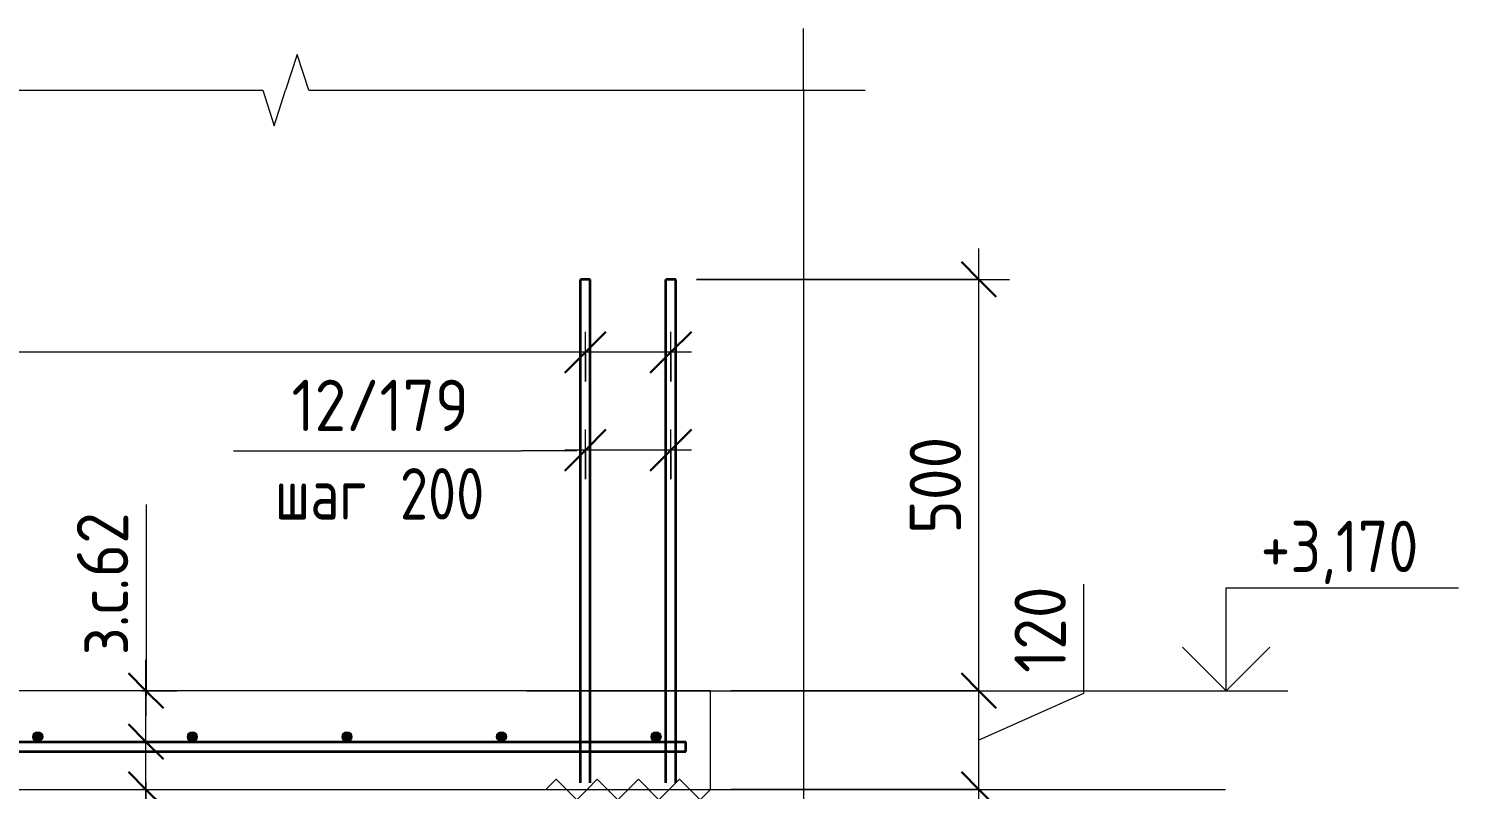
# Model space of a CAD drawing. Header units: millimetres. Extents: x -42469 to 17648, y -5898 to 81170.
# Drawn here: x 4582 to 6321, y 3050 to 3975 of the extents above; entities that cross this region are included whole.
import ezdxf

# ---------------------------------------------------------------- set-up
doc = ezdxf.new("R2010")
doc.units = ezdxf.units.MM
for name, color, linetype, lineweight in [('AA_Dim', 7, 'Continuous', 9), ('AA_Dim-25', 7, 'Continuous', 9), ('AA_Oformlenie', 7, 'Continuous', 9), ('AA_Vinoska', 7, 'Continuous', 9), ('AA_Visotnaya otmetka', 7, 'Continuous', 9), ('AF_Perekritie_Опалубка', 253, 'Continuous', 18), ('KR_Armatura', 7, 'Continuous', 20), ('KR_Armatura_Tonkie', 7, 'Continuous', 20)]:
    doc.layers.add(name, color=color, linetype=linetype, lineweight=lineweight)
doc.styles.add('GOST Common_1', font='GOST Common.ttf', dxfattribs={"width": 0.85, "height": 62.5})
doc.styles.add('ISOCPEUR_10', font='isocpeur.ttf', dxfattribs={"width": 0.9, "height": 62.5})
doc.styles.add('ISOCPEUR_11', font='isocpeur.ttf', dxfattribs={"width": 0.8, "height": 62.5})
doc.styles.add('ISOCPEUR_12', font='isocpeur.ttf', dxfattribs={"width": 0.85, "height": 62.5})
doc.dimstyles.new('00_Точн_3_знака__прозр__3', dxfattribs={"dimscale": 304.8, "dimtxt": 62.248823, "dimasz": 0.139436, "dimexe": 0.123031, "dimexo": 0.082021, "dimgap": 0.008202, "dimtad": 1, "dimdec": 3, "dimrnd": 0.001, "dimdsep": 46, "dimtxsty": 'ISOCPEUR_10', "dimblk1": 'OBLIQUE', "dimblk2": 'OBLIQUE', "dimsah": 1, "dimcen": 0.09, "dimdle": 0.123031, "dimazin": 0, "dimtfac": 1, "dimtdec": 4, "dimtix": 1, "dimtmove": 1, "dimatfit": 3, "dimfxl": 1, "dimtvp": 1, "dimtolj": 1, "dimtzin": 0, "dimlwd": 18, "dimlwe": 18, "dimarcsym": 2})
doc.dimstyles.new('00_Точн_3_знака__прозр__4', dxfattribs={"dimscale": 304.8, "dimtxt": 62.248823, "dimasz": 0.139436, "dimexe": 0.123031, "dimexo": 0.082021, "dimgap": 0.008202, "dimtad": 1, "dimdec": 3, "dimrnd": 0.001, "dimdsep": 46, "dimtxsty": 'ISOCPEUR_10', "dimblk1": 'OBLIQUE', "dimblk2": 'OBLIQUE', "dimsah": 1, "dimcen": 0.09, "dimdle": 0.123031, "dimazin": 0, "dimtfac": 1, "dimtdec": 4, "dimtix": 1, "dimtmove": 0, "dimatfit": 3, "dimfxl": 1, "dimtvp": 1, "dimtolj": 1, "dimtzin": 0, "dimlwd": 18, "dimlwe": 18, "dimarcsym": 2})
doc.dimstyles.new('10_Раскладка_арматуры_с_засечками', dxfattribs={"dimscale": 304.8, "dimtxt": 0.18, "dimasz": 0.164042, "dimexe": 0.082021, "dimexo": 0, "dimgap": 0, "dimtad": 1, "dimdec": 3, "dimrnd": 0.001, "dimdsep": 46, "dimtxsty": 'ISOCPEUR_11', "dimblk1": 'OBLIQUE', "dimblk2": 'OBLIQUE', "dimsah": 1, "dimcen": 0.09, "dimdle": 0.082021, "dimazin": 0, "dimtfac": 1, "dimtdec": 4, "dimtix": 1, "dimtmove": 0, "dimatfit": 3, "dimfxl": 1, "dimtvp": 1, "dimtolj": 1, "dimtzin": 0, "dimlwd": 18, "dimlwe": 18, "dimarcsym": 2})
doc.dimstyles.new('10_Раскладка_арматуры_с_засечками_1', dxfattribs={"dimscale": 304.8, "dimtxt": 0.18, "dimasz": 0.164042, "dimexe": 0.082021, "dimexo": 0, "dimgap": 0, "dimtad": 1, "dimdec": 3, "dimrnd": 0.001, "dimdsep": 46, "dimtxsty": 'GOST Common_1', "dimblk1": 'OBLIQUE', "dimblk2": 'OBLIQUE', "dimsah": 1, "dimcen": 0.09, "dimdle": 0.082021, "dimazin": 0, "dimtfac": 1, "dimtdec": 4, "dimtix": 1, "dimtmove": 0, "dimatfit": 3, "dimfxl": 1, "dimtvp": 1, "dimtolj": 1, "dimtzin": 0, "dimlwd": 18, "dimlwe": 18, "dimarcsym": 2})

# ---------------------------------------------------------------- blocks, each defined once
blk = doc.blocks.new('011_Прямоугольник обрыва _ЭлУзла_ - 011_Прямоугольник обрыва _ЭлУзла_-4144281-1-1 Армирование')
at = {"layer": 'AA_Oformlenie'}
for p, q in [((35381.8, 3900), (36585.7, 3900)), ((36641.4, 3900), (37243, 3900)), ((37243, 3900), (37243, 2097.2))]:
    blk.add_line(p, q, dxfattribs=at)
blk = doc.blocks.new('Последовательность узлов - 3мм масшт20 маскировка-V21-1-1 Армирование')
at = {"layer": 'AA_Oformlenie'}
for p, q in [((36929.9, 3050), (36942.4, 3062.5)), ((36967.4, 3037.5), (36942.4, 3062.5)), ((36979.9, 3050), (36992.4, 3062.5)), ((37017.4, 3037.5), (36992.4, 3062.5)), ((37029.9, 3050), (37042.4, 3062.5)), ((37067.4, 3037.5), (37042.4, 3062.5)), ((37079.9, 3050), (37092.4, 3062.5)), ((37117.4, 3037.5), (37092.4, 3062.5)), ((36979.9, 3050), (36967.4, 3037.5)), ((37029.9, 3050), (37017.4, 3037.5)), ((37079.9, 3050), (37067.4, 3037.5)), ((37129.9, 3050), (37117.4, 3037.5))]:
    blk.add_line(p, q, dxfattribs=at)
blk = doc.blocks.new('DIMBLOCK50-1-1 Армирование')
at = {"layer": 'AA_Dim-25', "lineweight": 18}
for p, q in [((4724.5, 3012.5), (4724.5, 3145.5)), ((4719.4, 3108), (4762, 3108)), ((4724.5, 3108), (4719.4, 3108)), ((4724.6, 3038.4), (4724.5, 3079)), ((4719.4, 3050), (4762, 3050)), ((4724.5, 3050), (4719.4, 3050)), ((4724.6, 2830.3), (4724.6, 3038.4))]:
    blk.add_line(p, q, dxfattribs=at)
at = {"layer": 'AA_Dim-25', "lineweight": 30}
for p, q in [((4724.5, 3108), (4703.2, 3129.3)), ((4724.5, 3108), (4745.7, 3086.8)), ((4724.5, 3050), (4703.2, 3071.3)), ((4724.5, 3050), (4745.7, 3028.8))]:
    blk.add_line(p, q, dxfattribs=at)
at = {"layer": 'AA_Dim-25', "color": 0, "lineweight": 18, "insert": (4640.4, 2830.3), "char_height": 62.5, "width": 219.786, "attachment_point": 1, "rotation": 90, "line_spacing_factor": 1.149209, "style": 'ISOCPEUR_10'}
blk.add_mtext('з.с.58', dxfattribs=at)
blk = doc.blocks.new('_Oblique')
at = {"color": 0, "linetype": 'ByBlock', "lineweight": -2}
blk.add_line((-0.5, -0.5), (0.5, 0.5), dxfattribs=at)
blk = doc.blocks.new('DIMBLOCK51-1-1 Армирование')
at = {"layer": 'AA_Dim-25', "lineweight": 18}
for p, q in [((4724.6, 3396.3), (4724.6, 3188.1)), ((4724.5, 3070.5), (4724.5, 3207.5)), ((4724.6, 3188.1), (4724.5, 3139)), ((4719.4, 3170), (4762, 3170)), ((4724.5, 3170), (4719.4, 3170)), ((4749.9, 3108), (4687, 3108)), ((4724.5, 3108), (4749.9, 3108))]:
    blk.add_line(p, q, dxfattribs=at)
at = {"layer": 'AA_Dim-25', "lineweight": 30}
for p, q in [((4724.5, 3170), (4703.2, 3191.3)), ((4724.5, 3170), (4745.7, 3148.8)), ((4724.5, 3108), (4703.2, 3129.3)), ((4724.5, 3108), (4745.7, 3086.8))]:
    blk.add_line(p, q, dxfattribs=at)
at = {"layer": 'AA_Dim-25', "color": 0, "lineweight": 18, "insert": (4640.4, 3213.1), "char_height": 62.5, "width": 219.786, "attachment_point": 1, "rotation": 90, "line_spacing_factor": 1.149209, "style": 'ISOCPEUR_10'}
blk.add_mtext('з.с.62', dxfattribs=at)
blk = doc.blocks.new('DIMBLOCK54-1-1 Армирование')
at = {"layer": 'AA_Dim-25', "lineweight": 30}
for p, q in [((5258.9, 3581.5), (5283.9, 3606.5)), ((5362.9, 3581.5), (5387.9, 3606.5)), ((5258.9, 3581.5), (5233.9, 3556.5)), ((5362.9, 3581.5), (5337.9, 3556.5))]:
    blk.add_line(p, q, dxfattribs=at)
at = {"layer": 'AA_Dim-25', "lineweight": 18}
for p, q in [((5258.9, 3546.1), (5258.9, 3606.5)), ((5362.9, 3546.1), (5362.9, 3606.5)), ((5387.9, 3581.5), (5258.9, 3581.5)), ((5258.9, 3581.5), (5258.9, 3546.1)), ((5362.9, 3581.5), (5362.9, 3546.1))]:
    blk.add_line(p, q, dxfattribs=at)
blk = doc.blocks.new('DIMBLOCK55-1-1 Армирование')
at = {"layer": 'AA_Dim-25', "lineweight": 30}
for p, q in [((3362.9, 3581.5), (3387.9, 3606.5)), ((5258.9, 3581.5), (5283.9, 3606.5)), ((3362.9, 3581.5), (3337.9, 3556.5)), ((5258.9, 3581.5), (5233.9, 3556.5))]:
    blk.add_line(p, q, dxfattribs=at)
at = {"layer": 'AA_Dim-25', "lineweight": 18}
for p, q in [((3362.9, 3546.1), (3362.9, 3606.5)), ((5258.9, 3546.1), (5258.9, 3606.5)), ((5258.9, 3581.5), (3362.9, 3581.5)), ((3362.9, 3581.5), (3362.9, 3546.1)), ((5258.9, 3581.5), (5258.9, 3546.1))]:
    blk.add_line(p, q, dxfattribs=at)
blk = doc.blocks.new('DIMBLOCK90-1-1 Армирование')
at = {"layer": 'AA_Dim-25', "lineweight": 30}
for p, q in [((5737.4, 3050), (5716.2, 3071.3)), ((5737.4, 3050), (5758.7, 3028.8)), ((5737.4, 3000), (5716.2, 3021.2)), ((5737.4, 3000), (5758.7, 2978.7))]:
    blk.add_line(p, q, dxfattribs=at)
at = {"layer": 'AA_Dim-25', "lineweight": 18}
for p, q in [((5435.9, 3050), (5774.9, 3050)), ((5737.4, 3050), (5435.9, 3050)), ((5737.4, 3000), (5737.4, 3050)), ((5992.4, 2981.7), (5737.4, 3025)), ((5405.9, 3000), (5774.9, 3000)), ((5737.4, 3000), (5405.9, 3000)), ((5992.4, 2877.7), (5992.4, 2981.7))]:
    blk.add_line(p, q, dxfattribs=at)
at = {"layer": 'AA_Dim-25', "color": 0, "lineweight": 18, "insert": (5908.3, 2877.7), "char_height": 62.5, "width": 94.81, "attachment_point": 1, "rotation": 90, "line_spacing_factor": 1.149209, "style": 'ISOCPEUR_10'}
blk.add_mtext('50', dxfattribs=at)
blk = doc.blocks.new('DIMBLOCK91-1-1 Армирование')
at = {"layer": 'AA_Dim-25', "lineweight": 18}
for p, q in [((5864.9, 3299.4), (5864.9, 3166.6)), ((5435.9, 3170), (5774.9, 3170)), ((5737.4, 3170), (5435.9, 3170)), ((5737.4, 3050), (5737.4, 3170)), ((5864.9, 3166.6), (5737.4, 3110)), ((5435.9, 3050), (5774.9, 3050)), ((5737.4, 3050), (5435.9, 3050))]:
    blk.add_line(p, q, dxfattribs=at)
at = {"layer": 'AA_Dim-25', "lineweight": 30}
for p, q in [((5737.4, 3170), (5716.2, 3191.3)), ((5737.4, 3170), (5758.7, 3148.8)), ((5737.4, 3050), (5716.2, 3071.3)), ((5737.4, 3050), (5758.7, 3028.8))]:
    blk.add_line(p, q, dxfattribs=at)
at = {"layer": 'AA_Dim-25', "color": 0, "lineweight": 18, "insert": (5780.8, 3191.6), "char_height": 62.5, "width": 129.286, "attachment_point": 1, "rotation": 90, "line_spacing_factor": 1.149209, "style": 'ISOCPEUR_10'}
blk.add_mtext('120', dxfattribs=at)
blk = doc.blocks.new('DIMBLOCK92-1-1 Армирование')
at = {"layer": 'AA_Dim-25', "lineweight": 18}
for p, q in [((5737.4, 3170), (5737.4, 3707.5)), ((5393.9, 3670), (5774.9, 3670)), ((5737.4, 3670), (5393.9, 3670)), ((5435.9, 3170), (5774.9, 3170)), ((5737.4, 3170), (5435.9, 3170))]:
    blk.add_line(p, q, dxfattribs=at)
at = {"layer": 'AA_Dim-25', "lineweight": 30}
for p, q in [((5737.4, 3670), (5716.2, 3691.3)), ((5737.4, 3670), (5758.7, 3648.8)), ((5737.4, 3170), (5716.2, 3191.3)), ((5737.4, 3170), (5758.7, 3148.8))]:
    blk.add_line(p, q, dxfattribs=at)
at = {"layer": 'AA_Dim-25', "color": 0, "lineweight": 18, "insert": (5653.3, 3360.7), "char_height": 62.5, "width": 142.215, "attachment_point": 1, "rotation": 90, "line_spacing_factor": 1.149209, "style": 'ISOCPEUR_10'}
blk.add_mtext('500', dxfattribs=at)
blk = doc.blocks.new('042_М_Арматуры - Диам длина поз _ Комментарий-3662934-1-1 Армирование')
at = {"layer": 'AA_Vinoska'}
blk.add_line((35634.9, -2802.1), (35984.9, -2802.1), dxfattribs=at)
blk = doc.blocks.new('DIMBLOCK99-1-1 Армирование')
at = {"layer": 'AA_Dim-25', "lineweight": 30}
for p, q in [((5258.9, 3462.5), (5283.9, 3487.5)), ((5362.9, 3462.5), (5387.9, 3487.5)), ((5258.9, 3462.5), (5233.9, 3437.5)), ((5362.9, 3462.5), (5337.9, 3437.5))]:
    blk.add_line(p, q, dxfattribs=at)
at = {"layer": 'AA_Dim-25', "lineweight": 18}
for p, q in [((5258.9, 3427.1), (5258.9, 3487.5)), ((5362.9, 3427.1), (5362.9, 3487.5)), ((5387.9, 3462.5), (5233.9, 3462.5)), ((5258.9, 3462.5), (5258.9, 3427.1)), ((5362.9, 3462.5), (5362.9, 3427.1))]:
    blk.add_line(p, q, dxfattribs=at)
blk = doc.blocks.new('Высотные отметки - Стрелка вверх-400292-1-1 Армирование')
at = {"layer": 'AA_Vinoska'}
for p, q in [((37765.6, -3125), (38048.1, -3125)), ((37765.6, -3250), (37765.6, -3125)), ((37765.6, -3250), (37712.6, -3197)), ((37765.6, -3250), (37818.7, -3197)), ((37690.6, -3250), (37840.6, -3250))]:
    blk.add_line(p, q, dxfattribs=at)

msp = doc.modelspace()

# ---------------------------------------------------------------- hatches: boundary and pattern name
at = {"layer": 'KR_Armatura'}
h = msp.add_hatch(color=256, dxfattribs=at)
edge = h.paths.add_edge_path()
edge.add_arc((4592.8973, 3114), 6, 0, 360)
for points in [[(4589.8973, 3108.8038), (4595.8973, 3108.8038), (4598.8973, 3114), (4595.8973, 3119.1962), (4589.8973, 3119.1962), (4586.8973, 3114)], [(4777.8973, 3108.8038), (4783.8973, 3108.8038), (4786.8973, 3114), (4783.8973, 3119.1962), (4777.8973, 3119.1962), (4774.8973, 3114)], [(4965.8973, 3108.8038), (4971.8973, 3108.8038), (4974.8973, 3114), (4971.8973, 3119.1962), (4965.8973, 3119.1962), (4962.8973, 3114)], [(5153.8973, 3108.8038), (5159.8973, 3108.8038), (5162.8973, 3114), (5159.8973, 3119.1962), (5153.8973, 3119.1962), (5150.8973, 3114)], [(5341.8973, 3108.8038), (5347.8973, 3108.8038), (5350.8973, 3114), (5347.8973, 3119.1962), (5341.8973, 3119.1962), (5338.8973, 3114)]]:
    msp.add_hatch(color=256, dxfattribs=at).paths.add_polyline_path(points)
h = msp.add_hatch(color=256, dxfattribs=at)
edge = h.paths.add_edge_path()
edge.add_arc((4780.8973, 3114), 6, 0, 360)
h = msp.add_hatch(color=256, dxfattribs=at)
edge = h.paths.add_edge_path()
edge.add_arc((4968.8973, 3114), 6, 0, 360)
h = msp.add_hatch(color=256, dxfattribs=at)
edge = h.paths.add_edge_path()
edge.add_arc((5156.8973, 3114), 6, 0, 360)
h = msp.add_hatch(color=256, dxfattribs=at)
edge = h.paths.add_edge_path()
edge.add_arc((5344.8973, 3114), 6, 0, 360)

# ---------------------------------------------------------------- linework, layer by layer
at = {"layer": 'AA_Vinoska'}
for p, q in [((5524.0283, 3900), (5524.0283, 3975)), ((4908.3348, 3943.3251), (4894.2576, 3900)), ((4922.412, 3900), (4908.3348, 3943.3251)), ((4866.7576, 3900), (4880.5076, 3856.6987)), ((4880.5076, 3856.6987), (4894.2576, 3900)), ((5524.0283, 3900), (5599.0283, 3900)), ((5248.424, 3461.7697), (5181.0409, 3461.7697))]:
    msp.add_line(p, q, dxfattribs=at)
at = {"layer": 'AA_Visotnaya otmetka'}
for p, q in [((5187.3775, 3170), (6038.2643, 3170)), ((5187.3775, 3170), (5187.3775, 3170)), ((5124.5057, 3050), (6037.5467, 3050)), ((5124.5057, 3050), (5124.5057, 3050))]:
    msp.add_line(p, q, dxfattribs=at)
at = {"layer": 'AF_Perekritie_Опалубка', "lineweight": 20}
for p, q in [((5252.8973, 3170), (3368.8973, 3170)), ((5264.8973, 3170), (5252.8973, 3170)), ((5356.8973, 3170), (5264.8973, 3170)), ((5368.8973, 3170), (5356.8973, 3170)), ((5410.8973, 3170), (5368.8973, 3170)), ((5410.8973, 3050), (5410.8973, 3170)), ((3368.8973, 3050), (5210.8973, 3050))]:
    msp.add_line(p, q, dxfattribs=at)
at = {"layer": 'KR_Armatura'}
for p, q in [((4589.8973, 3119.1962), (4586.8973, 3114)), ((4586.8973, 3114), (4589.8973, 3108.8038)), ((4595.8973, 3119.1962), (4589.8973, 3119.1962)), ((4598.8973, 3114), (4595.8973, 3119.1962)), ((4595.8973, 3108.8038), (4598.8973, 3114)), ((4777.8973, 3119.1962), (4774.8973, 3114)), ((4774.8973, 3114), (4777.8973, 3108.8038)), ((4783.8973, 3119.1962), (4777.8973, 3119.1962)), ((4786.8973, 3114), (4783.8973, 3119.1962)), ((4783.8973, 3108.8038), (4786.8973, 3114)), ((4965.8973, 3119.1962), (4962.8973, 3114)), ((4962.8973, 3114), (4965.8973, 3108.8038)), ((4971.8973, 3119.1962), (4965.8973, 3119.1962)), ((4974.8973, 3114), (4971.8973, 3119.1962)), ((4971.8973, 3108.8038), (4974.8973, 3114)), ((5153.8973, 3119.1962), (5150.8973, 3114)), ((5150.8973, 3114), (5153.8973, 3108.8038)), ((5159.8973, 3119.1962), (5153.8973, 3119.1962)), ((5162.8973, 3114), (5159.8973, 3119.1962)), ((5159.8973, 3108.8038), (5162.8973, 3114)), ((5341.8973, 3119.1962), (5338.8973, 3114)), ((5338.8973, 3114), (5341.8973, 3108.8038)), ((5347.8973, 3119.1962), (5341.8973, 3119.1962)), ((5350.8973, 3114), (5347.8973, 3119.1962)), ((5347.8973, 3108.8038), (5350.8973, 3114)), ((4589.8973, 3108.8038), (4595.8973, 3108.8038)), ((4777.8973, 3108.8038), (4783.8973, 3108.8038)), ((4965.8973, 3108.8038), (4971.8973, 3108.8038)), ((5153.8973, 3108.8038), (5159.8973, 3108.8038)), ((5341.8973, 3108.8038), (5347.8973, 3108.8038))]:
    msp.add_line(p, q, dxfattribs=at)
for centre in [(4592.8973, 3114), (4780.8973, 3114), (4968.8973, 3114), (5156.8973, 3114), (5344.8973, 3114)]:
    msp.add_circle(centre, 6, dxfattribs=at)
at = {"layer": 'KR_Armatura_Tonkie', "lineweight": 35}
for p, q in [((5264.8973, 3670), (5252.8973, 3670)), ((5252.8973, 3058), (5252.8973, 3670)), ((5264.8973, 3058), (5264.8973, 3670)), ((5368.8973, 3670), (5356.8973, 3670)), ((5356.8973, 3058), (5356.8973, 3670)), ((5368.8973, 3058), (5368.8973, 3670)), ((3240.8973, 3108), (5380.8973, 3108)), ((3240.8973, 3096), (5380.8973, 3096)), ((5380.8973, 3096), (5380.8973, 3108))]:
    msp.add_line(p, q, dxfattribs=at)

# ---------------------------------------------------------------- block references
at = {"layer": 'AA_Oformlenie'}
for name in ['011_Прямоугольник обрыва _ЭлУзла_ - 011_Прямоугольник обрыва _ЭлУзла_-4144281-1-1 Армирование', 'Последовательность узлов - 3мм масшт20 маскировка-V21-1-1 Армирование']:
    msp.add_blockref(name, (-31718.977, 0), dxfattribs=at)
at = {"layer": 'AA_Vinoska'}
msp.add_blockref('042_М_Арматуры - Диам длина поз _ Комментарий-3662934-1-1 Армирование', (-30803.8866, 6263.9136), dxfattribs=at)
at = {"layer": 'AA_Visotnaya otmetka'}
msp.add_blockref('Высотные отметки - Стрелка вверх-400292-1-1 Армирование', (-31727.3534, 6420), dxfattribs=at)

# ---------------------------------------------------------------- texts
at = {"layer": 'AA_Vinoska', "char_height": 62.5, "attachment_point": 1}
for s, insert, width, style in [('12/179', (4901.4319, 3548.1223), 263.354344, 'ISOCPEUR_10'), (' 200', (5001.4673, 3440.646), 166.751, 'ISOCPEUR_11'), ('шаг', (4881.0819, 3440.646), 145.907125, 'ISOCPEUR_11')]:
    msp.add_mtext(s, dxfattribs=dict(at, insert=insert, width=width, style=style))
at = {"layer": 'AA_Visotnaya otmetka', "insert": (6080.2186, 3376.6535), "char_height": 62.5, "width": 229.30959, "attachment_point": 1, "line_spacing_factor": 1.149209, "style": 'ISOCPEUR_12'}
msp.add_mtext('+3,170', dxfattribs=at)

# ---------------------------------------------------------------- dimensions: what is measured, and where the dimension line sits
at = {"layer": 'AA_Dim', "lineweight": 18}
dim = msp.add_linear_dim(base=(5737.4138, 3670), p1=(5410.8973, 3170), p2=(5368.8973, 3670), angle=90, dimstyle='00_Точн_3_знака__прозр__4', override={"dimpost": '<>', "dimfxl": 501.760899}, dxfattribs=at)
dim.commit()
dim.dimension.update_dxf_attribs({"geometry": 'DIMBLOCK92-1-1 Армирование', "text_midpoint": (5703.6638, 3420)})
for base, p1, p2, dimstyle, override, picture, middle in [((3362.8973, 3581.4588), (5258.8973, 3546.1035), (3362.8973, 3546.1035), '10_Раскладка_арматуры_с_засечками_1', {"dimpost": '<>', "dimfxl": 1896}, 'DIMBLOCK55-1-1 Армирование', (4310.8973, 3612.7088)), ((5258.8973, 3581.4588), (5362.8973, 3546.1035), (5258.8973, 3546.1035), '10_Раскладка_арматуры_с_засечками_1', {"dimpost": '<>', "dimfxl": 104}, 'DIMBLOCK54-1-1 Армирование', (5310.8973, 3612.7088)), ((5258.8973, 3462.4992), (5362.8973, 3427.1438), (5258.8973, 3427.1438), '10_Раскладка_арматуры_с_засечками', {"dimpost": '<>', "dimfxl": 104}, 'DIMBLOCK99-1-1 Армирование', (5310.8973, 3493.7492))]:
    dim = msp.add_linear_dim(base=base, p1=p1, p2=p2, dimstyle=dimstyle, override=override, dxfattribs=at)
    dim.commit()
    dim.dimension.update_dxf_attribs({"geometry": picture, "text_midpoint": middle})
for base, p1, p2, override, picture, middle in [((4724.4653, 3170), (4774.8973, 3108), (4694.4133, 3170), {"dimpost": 'з.с.<>', "dimfxl": 101.595648}, 'DIMBLOCK51-1-1 Армирование', (4682.1098, 3323.031)), ((5737.4138, 3170), (5410.8973, 3050), (5410.8973, 3170), {"dimpost": '<>', "dimfxl": 120}, 'DIMBLOCK91-1-1 Армирование', (5822.427, 3256.2556)), ((4724.4653, 3108), (4694.4133, 3050), (4694.4133, 3108), {"dimpost": 'з.с.<>', "dimfxl": 58}, 'DIMBLOCK50-1-1 Армирование', (4682.1098, 2940.1841)), ((5737.4138, 3050), (5380.8973, 3000), (5410.8973, 3050), {"dimpost": '<>', "dimfxl": 58.309519}, 'DIMBLOCK90-1-1 Армирование', (5949.927, 2925.0951))]:
    dim = msp.add_linear_dim(base=base, p1=p1, p2=p2, angle=90, dimstyle='00_Точн_3_знака__прозр__3', override=override, dxfattribs=at)
    dim.commit()
    dim.dimension.update_dxf_attribs({"geometry": picture, "text_midpoint": middle, "dimtype": 160, "text_rotation": 90})

doc.saveas('drawing.dxf')
